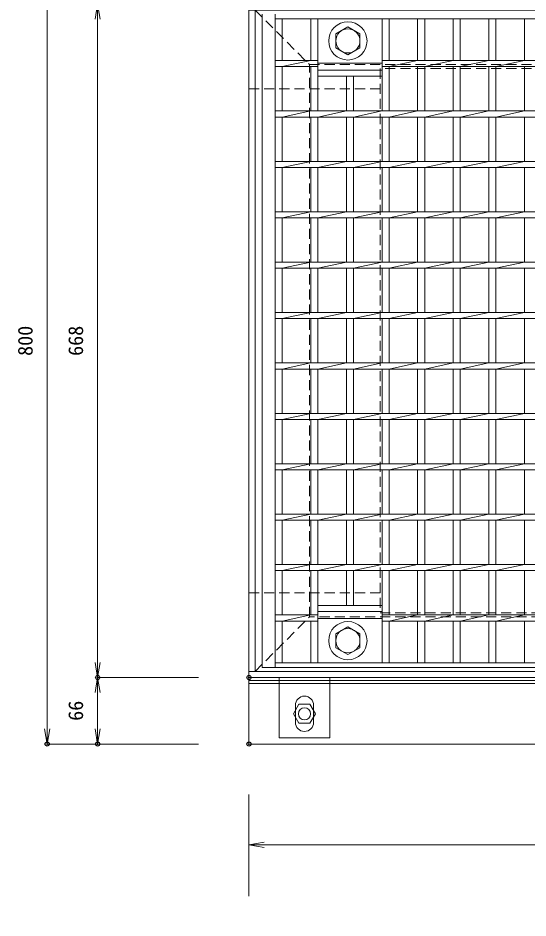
# Model space of a CAD drawing. Units: millimetres, scale not verified. Extents: x -4244 to -354, y 629 to 3469.
# Drawn here: x -2785 to -2280, y 2129 to 3021 of the extents above; entities that cross this region are included whole.
import ezdxf
from ezdxf.enums import TextEntityAlignment as Align

# ---------------------------------------------------------------- set-up
doc = ezdxf.new("R2010")
doc.units = ezdxf.units.MM
doc.header["$LTSCALE"] = 20
doc.header["$PDMODE"] = 32
doc.header["$PDSIZE"] = 4
doc.linetypes.add('USER1', pattern=[0.75, 0.5, -0.25])
for name, color, linetype, lineweight in [('0-3_KIJUN', 7, 'Continuous', 18), ('0-5_SUNPO', 3, 'Continuous', 18), ('0-6_UKEWAKU', 4, 'Continuous', 18), ('0-7_GRE', 5, 'Continuous', 18), ('0-9__0-0_0', 7, 'Continuous', 18)]:
    doc.layers.add(name, color=color, linetype=linetype, lineweight=lineweight)
doc.layers.add('0-A__0-2_DEFPOINTS', color=7, linetype='Continuous')
doc.styles.add('ＭＳ ゴシック', font='')
doc.styles.get('ＭＳ ゴシック').set_extended_font_data('MS Gothic')

# ---------------------------------------------------------------- blocks, each defined once
blk = doc.blocks.new('_OPEN')
at = {"layer": '0-9__0-0_0'}
blk.add_line((0, 0), (-1, 0), dxfattribs=at)
blk.add_lwpolyline([(-1, 0.167), (0, 0), (-1, -0.167)], dxfattribs=at)
blk = doc.blocks.new('_D12')
at = {"layer": '0-5_SUNPO'}
for p, q in [((1687.95, 1813.88), (1687.95, 1864.88)), ((1702.95, 1864.88), (2472.95, 1864.88)), ((2487.95, 1813.88), (2487.95, 1864.88))]:
    blk.add_line(p, q, dxfattribs=at)
at = {"layer": '0-A__0-2_DEFPOINTS'}
for p in [(2487.95, 1864.88), (1687.95, 1763.88), (2487.95, 1763.88)]:
    blk.add_point(p, dxfattribs=at)
at = {"layer": '0-5_SUNPO', "xscale": 15, "yscale": 15, "rotation": 180}
blk.add_blockref('_OPEN', (1687.95, 1864.88), dxfattribs=at)
at = {"layer": '0-5_SUNPO', "xscale": 15, "yscale": 15}
blk.add_blockref('_OPEN', (2487.95, 1864.88), dxfattribs=at)
at = {"layer": '0-5_SUNPO', "color": 7, "style": 'ＭＳ ゴシック'}
blk.add_text('800', height=14.66, dxfattribs=at).set_placement((2072.95, 1874.88), align=Align.BOTTOM_LEFT)
blk = doc.blocks.new('_D13')
at = {"layer": '0-5_SUNPO'}
for p, q in [((1687.95, 1914.88), (1687.95, 1864.88)), ((2487.95, 1914.88), (2487.95, 1864.88)), ((1702.95, 1864.88), (2472.95, 1864.88))]:
    blk.add_line(p, q, dxfattribs=at)
at = {"layer": '0-A__0-2_DEFPOINTS'}
for p in [(1687.95, 1964.88), (2487.95, 1964.88), (2487.95, 1864.88)]:
    blk.add_point(p, dxfattribs=at)
at = {"layer": '0-5_SUNPO', "xscale": 15, "yscale": 15, "rotation": 180}
blk.add_blockref('_OPEN', (1687.95, 1864.88), dxfattribs=at)
at = {"layer": '0-5_SUNPO', "xscale": 15, "yscale": 15}
blk.add_blockref('_OPEN', (2487.95, 1864.88), dxfattribs=at)
at = {"layer": '0-5_SUNPO', "color": 7, "style": 'ＭＳ ゴシック'}
blk.add_text('800', height=14.66, dxfattribs=at).set_placement((2072.95, 1874.88), align=Align.BOTTOM_LEFT)
blk = doc.blocks.new('_D15')
at = {"layer": '0-5_SUNPO'}
for p, q in [((1637.95, 2698.88), (1537.95, 2698.88)), ((1537.95, 2683.88), (1537.95, 2045.88)), ((1637.95, 2030.88), (1537.95, 2030.88))]:
    blk.add_line(p, q, dxfattribs=at)
at = {"layer": '0-A__0-2_DEFPOINTS'}
for p in [(1687.95, 2698.88), (1537.95, 2030.88), (1687.95, 2030.88)]:
    blk.add_point(p, dxfattribs=at)
at = {"layer": '0-5_SUNPO', "xscale": 15, "yscale": 15}
for p, rotation in [((1537.95, 2698.88), 90), ((1537.95, 2030.88), 270)]:
    blk.add_blockref('_OPEN', p, dxfattribs=dict(at, rotation=rotation))
at = {"layer": '0-5_SUNPO', "color": 7, "style": 'ＭＳ ゴシック'}
blk.add_text('668', height=14.66, rotation=90, dxfattribs=at).set_placement((1527.95, 2349.88), align=Align.BOTTOM_LEFT)
blk = doc.blocks.new('_D16')
at = {"layer": '0-5_SUNPO'}
for p, q in [((1637.95, 2030.88), (1537.95, 2030.88)), ((1537.95, 2015.88), (1537.95, 1979.88)), ((1637.95, 1964.88), (1537.95, 1964.88))]:
    blk.add_line(p, q, dxfattribs=at)
at = {"layer": '0-A__0-2_DEFPOINTS'}
for p in [(1687.95, 2030.88), (1537.95, 1964.88), (1687.95, 1964.88)]:
    blk.add_point(p, dxfattribs=at)
at = {"layer": '0-5_SUNPO', "xscale": 15, "yscale": 15}
for p, rotation in [((1537.95, 2030.88), 90), ((1537.95, 1964.88), 270)]:
    blk.add_blockref('_OPEN', p, dxfattribs=dict(at, rotation=rotation))
at = {"layer": '0-5_SUNPO', "color": 7, "style": 'ＭＳ ゴシック'}
blk.add_text('66', height=14.66, rotation=90, dxfattribs=at).set_placement((1527.95, 1987.88), align=Align.BOTTOM_LEFT)
blk = doc.blocks.new('_D17')
at = {"layer": '0-5_SUNPO'}
for p, q in [((1637.95, 2764.88), (1487.95, 2764.88)), ((1487.95, 2749.88), (1487.95, 1979.88)), ((1637.95, 1964.88), (1487.95, 1964.88))]:
    blk.add_line(p, q, dxfattribs=at)
at = {"layer": '0-A__0-2_DEFPOINTS'}
for p in [(1687.95, 2764.88), (1487.95, 1964.88), (1687.95, 1964.88)]:
    blk.add_point(p, dxfattribs=at)
at = {"layer": '0-5_SUNPO', "xscale": 15, "yscale": 15}
for p, rotation in [((1487.95, 2764.88), 90), ((1487.95, 1964.88), 270)]:
    blk.add_blockref('_OPEN', p, dxfattribs=dict(at, rotation=rotation))
at = {"layer": '0-5_SUNPO', "color": 7, "style": 'ＭＳ ゴシック'}
blk.add_text('800', height=14.66, rotation=90, dxfattribs=at).set_placement((1477.95, 2349.88), align=Align.BOTTOM_LEFT)
blk = doc.blocks.new('A$C30E0258A')
at = {"layer": '0-7_GRE'}
for p, q in [((0, 0), (0, 648)), ((13, 0), (13, 648)), ((13, 643.5), (761, 643.5)), ((20, 602), (20, 643.5)), ((48.29, 602), (48.29, 643.5)), ((55.29, 602), (55.29, 643.5)), ((55.29, 643.5), (55.29, 592.5)), ((118.86, 602), (118.86, 643.5)), ((118.86, 592.5), (118.86, 643.5)), ((125.86, 602), (125.86, 643.5)), ((154.14, 602), (154.14, 643.5)), ((161.14, 602), (161.14, 643.5)), ((189.43, 602), (189.43, 643.5)), ((196.43, 602), (196.43, 643.5)), ((224.71, 602), (224.71, 643.5)), ((231.71, 602), (231.71, 643.5)), ((260, 602), (260, 643.5)), ((13, 602), (55.29, 602)), ((20, 596), (48.29, 602)), ((55.29, 596), (55.29, 602)), ((55.29, 599.5), (118.86, 599.5)), ((118.86, 602), (655.14, 602)), ((118.86, 596), (118.86, 602)), ((125.86, 596), (154.14, 602)), ((161.14, 596), (189.43, 602)), ((196.43, 596), (224.71, 602)), ((231.71, 596), (260, 602)), ((13, 596), (55.29, 596)), ((20, 552), (20, 596)), ((48.29, 552), (48.29, 596)), ((55.29, 552), (55.29, 596)), ((55.29, 592.5), (118.86, 592.5)), ((55.29, 586.5), (55.29, 592.5)), ((55.29, 592.5), (118.86, 592.5)), ((118.86, 596), (655.14, 596)), ((118.86, 552), (118.86, 596)), ((118.86, 586.5), (118.86, 592.5)), ((125.86, 552), (125.86, 596)), ((154.14, 552), (154.14, 596)), ((161.14, 552), (161.14, 596)), ((189.43, 552), (189.43, 596)), ((196.43, 552), (196.43, 596)), ((224.71, 552), (224.71, 596)), ((231.71, 552), (231.71, 596)), ((260, 552), (260, 596)), ((55.29, 586.5), (118.86, 586.5)), ((83.57, 552), (83.57, 586.5)), ((90.57, 552), (90.57, 586.5)), ((13, 552), (761, 552)), ((13, 546), (761, 546)), ((20, 546), (48.29, 552)), ((20, 502), (20, 546)), ((48.29, 502), (48.29, 546)), ((55.29, 546), (83.57, 552)), ((55.29, 502), (55.29, 546)), ((83.57, 502), (83.57, 546)), ((90.57, 546), (118.86, 552)), ((90.57, 502), (90.57, 546)), ((118.86, 502), (118.86, 546)), ((125.86, 546), (154.14, 552)), ((125.86, 502), (125.86, 546)), ((154.14, 502), (154.14, 546)), ((161.14, 546), (189.43, 552)), ((161.14, 502), (161.14, 546)), ((189.43, 502), (189.43, 546)), ((196.43, 546), (224.71, 552)), ((196.43, 502), (196.43, 546)), ((224.71, 502), (224.71, 546)), ((231.71, 546), (260, 552)), ((231.71, 502), (231.71, 546)), ((260, 502), (260, 546)), ((13, 502), (761, 502)), ((20, 496), (48.29, 502)), ((55.29, 496), (83.57, 502)), ((90.57, 496), (118.86, 502)), ((125.86, 496), (154.14, 502)), ((161.14, 496), (189.43, 502)), ((196.43, 496), (224.71, 502)), ((231.71, 496), (260, 502)), ((13, 496), (761, 496)), ((20, 452), (20, 496)), ((48.29, 452), (48.29, 496)), ((55.29, 452), (55.29, 496)), ((83.57, 452), (83.57, 496)), ((90.57, 452), (90.57, 496)), ((118.86, 452), (118.86, 496)), ((125.86, 452), (125.86, 496)), ((154.14, 452), (154.14, 496)), ((161.14, 452), (161.14, 496)), ((189.43, 452), (189.43, 496)), ((196.43, 452), (196.43, 496)), ((224.71, 452), (224.71, 496)), ((231.71, 452), (231.71, 496)), ((260, 452), (260, 496)), ((13, 452), (761, 452)), ((20, 446), (48.29, 452)), ((55.29, 446), (83.57, 452)), ((90.57, 446), (118.86, 452)), ((125.86, 446), (154.14, 452)), ((161.14, 446), (189.43, 452)), ((196.43, 446), (224.71, 452)), ((231.71, 446), (260, 452)), ((13, 446), (761, 446)), ((20, 402), (20, 446)), ((48.29, 402), (48.29, 446)), ((55.29, 402), (55.29, 446)), ((83.57, 402), (83.57, 446)), ((90.57, 402), (90.57, 446)), ((118.86, 402), (118.86, 446)), ((125.86, 402), (125.86, 446)), ((154.14, 402), (154.14, 446)), ((161.14, 402), (161.14, 446)), ((189.43, 402), (189.43, 446)), ((196.43, 402), (196.43, 446)), ((224.71, 402), (224.71, 446)), ((231.71, 402), (231.71, 446)), ((260, 402), (260, 446)), ((13, 402), (761, 402)), ((20, 396), (48.29, 402)), ((55.29, 396), (83.57, 402)), ((90.57, 396), (118.86, 402)), ((125.86, 396), (154.14, 402)), ((161.14, 396), (189.43, 402)), ((196.43, 396), (224.71, 402)), ((231.71, 396), (260, 402)), ((13, 396), (761, 396)), ((20, 352), (20, 396)), ((48.29, 352), (48.29, 396)), ((55.29, 352), (55.29, 396)), ((83.57, 352), (83.57, 396)), ((90.57, 352), (90.57, 396)), ((118.86, 352), (118.86, 396)), ((125.86, 352), (125.86, 396)), ((154.14, 352), (154.14, 396)), ((161.14, 352), (161.14, 396)), ((189.43, 352), (189.43, 396)), ((196.43, 352), (196.43, 396)), ((224.71, 352), (224.71, 396)), ((231.71, 352), (231.71, 396)), ((260, 352), (260, 396)), ((13, 352), (761, 352)), ((20, 346), (48.29, 352)), ((55.29, 346), (83.57, 352)), ((90.57, 346), (118.86, 352)), ((125.86, 346), (154.14, 352)), ((161.14, 346), (189.43, 352)), ((196.43, 346), (224.71, 352)), ((231.71, 346), (260, 352)), ((13, 346), (761, 346)), ((20, 302), (20, 346)), ((48.29, 302), (48.29, 346)), ((55.29, 302), (55.29, 346)), ((83.57, 302), (83.57, 346)), ((90.57, 302), (90.57, 346)), ((118.86, 302), (118.86, 346)), ((125.86, 302), (125.86, 346)), ((154.14, 302), (154.14, 346)), ((161.14, 302), (161.14, 346)), ((189.43, 302), (189.43, 346)), ((196.43, 302), (196.43, 346)), ((224.71, 302), (224.71, 346)), ((231.71, 302), (231.71, 346)), ((260, 302), (260, 346)), ((13, 302), (761, 302)), ((13, 296), (761, 296)), ((20, 296), (48.29, 302)), ((20, 252), (20, 296)), ((48.29, 252), (48.29, 296)), ((55.29, 296), (83.57, 302)), ((55.29, 252), (55.29, 296)), ((83.57, 252), (83.57, 296)), ((90.57, 296), (118.86, 302)), ((90.57, 252), (90.57, 296)), ((118.86, 252), (118.86, 296)), ((125.86, 296), (154.14, 302)), ((125.86, 252), (125.86, 296)), ((154.14, 252), (154.14, 296)), ((161.14, 296), (189.43, 302)), ((161.14, 252), (161.14, 296)), ((189.43, 252), (189.43, 296)), ((196.43, 296), (224.71, 302)), ((196.43, 252), (196.43, 296)), ((224.71, 252), (224.71, 296)), ((231.71, 296), (260, 302)), ((231.71, 252), (231.71, 296)), ((260, 252), (260, 296)), ((13, 252), (761, 252)), ((20, 246), (48.29, 252)), ((55.29, 246), (83.57, 252)), ((90.57, 246), (118.86, 252)), ((125.86, 246), (154.14, 252)), ((161.14, 246), (189.43, 252)), ((196.43, 246), (224.71, 252)), ((231.71, 246), (260, 252)), ((13, 246), (761, 246)), ((20, 202), (20, 246)), ((48.29, 202), (48.29, 246)), ((55.29, 202), (55.29, 246)), ((83.57, 202), (83.57, 246)), ((90.57, 202), (90.57, 246)), ((118.86, 202), (118.86, 246)), ((125.86, 202), (125.86, 246)), ((154.14, 202), (154.14, 246)), ((161.14, 202), (161.14, 246)), ((189.43, 202), (189.43, 246)), ((196.43, 202), (196.43, 246)), ((224.71, 202), (224.71, 246)), ((231.71, 202), (231.71, 246)), ((260, 202), (260, 246)), ((13, 202), (761, 202)), ((20, 196), (48.29, 202)), ((55.29, 196), (83.57, 202)), ((90.57, 196), (118.86, 202)), ((125.86, 196), (154.14, 202)), ((161.14, 196), (189.43, 202)), ((196.43, 196), (224.71, 202)), ((231.71, 196), (260, 202)), ((13, 196), (761, 196)), ((20, 152), (20, 196)), ((48.29, 152), (48.29, 196)), ((55.29, 152), (55.29, 196)), ((83.57, 152), (83.57, 196)), ((90.57, 152), (90.57, 196)), ((118.86, 152), (118.86, 196)), ((125.86, 152), (125.86, 196)), ((154.14, 152), (154.14, 196)), ((161.14, 152), (161.14, 196)), ((189.43, 152), (189.43, 196)), ((196.43, 152), (196.43, 196)), ((224.71, 152), (224.71, 196)), ((231.71, 152), (231.71, 196)), ((260, 152), (260, 196)), ((13, 152), (761, 152)), ((20, 146), (48.29, 152)), ((55.29, 146), (83.57, 152)), ((90.57, 146), (118.86, 152)), ((125.86, 146), (154.14, 152)), ((161.14, 146), (189.43, 152)), ((196.43, 146), (224.71, 152)), ((231.71, 146), (260, 152)), ((13, 146), (761, 146)), ((20, 102), (20, 146)), ((48.29, 102), (48.29, 146)), ((55.29, 102), (55.29, 146)), ((83.57, 102), (83.57, 146)), ((90.57, 102), (90.57, 146)), ((118.86, 102), (118.86, 146)), ((125.86, 102), (125.86, 146)), ((154.14, 102), (154.14, 146)), ((161.14, 102), (161.14, 146)), ((189.43, 102), (189.43, 146)), ((196.43, 102), (196.43, 146)), ((224.71, 102), (224.71, 146)), ((231.71, 102), (231.71, 146)), ((260, 102), (260, 146)), ((13, 102), (761, 102)), ((20, 96), (48.29, 102)), ((55.29, 96), (83.57, 102)), ((90.57, 96), (118.86, 102)), ((125.86, 96), (154.14, 102)), ((161.14, 96), (189.43, 102)), ((196.43, 96), (224.71, 102)), ((231.71, 96), (260, 102)), ((13, 96), (761, 96)), ((20, 52), (20, 96)), ((48.29, 52), (48.29, 96)), ((55.29, 52), (55.29, 96)), ((83.57, 61.5), (83.57, 96)), ((90.57, 61.5), (90.57, 96)), ((118.86, 52), (118.86, 96)), ((125.86, 52), (125.86, 96)), ((154.14, 52), (154.14, 96)), ((161.14, 52), (161.14, 96)), ((189.43, 52), (189.43, 96)), ((196.43, 52), (196.43, 96)), ((224.71, 52), (224.71, 96)), ((231.71, 52), (231.71, 96)), ((260, 52), (260, 96)), ((55.29, 61.5), (118.86, 61.5)), ((55.29, 55.5), (55.29, 61.5)), ((55.29, 55.5), (118.86, 55.5)), ((55.29, 55.5), (118.86, 55.5)), ((55.29, 4.5), (55.29, 55.5)), ((118.86, 55.5), (118.86, 61.5)), ((118.86, 55.5), (118.86, 4.5)), ((13, 52), (55.29, 52)), ((13, 46), (55.29, 46)), ((20, 46), (48.29, 52)), ((20, 4.5), (20, 46)), ((48.29, 4.5), (48.29, 46)), ((55.29, 46), (55.29, 52)), ((55.29, 48.5), (118.86, 48.5)), ((55.29, 4.5), (55.29, 46)), ((118.86, 52), (655.14, 52)), ((118.86, 46), (118.86, 52)), ((118.86, 46), (655.14, 46)), ((118.86, 4.5), (118.86, 46)), ((125.86, 46), (154.14, 52)), ((125.86, 4.5), (125.86, 46)), ((154.14, 4.5), (154.14, 46)), ((161.14, 46), (189.43, 52)), ((161.14, 4.5), (161.14, 46)), ((189.43, 4.5), (189.43, 46)), ((196.43, 46), (224.71, 52)), ((196.43, 4.5), (196.43, 46)), ((224.71, 4.5), (224.71, 46)), ((231.71, 46), (260, 52)), ((231.71, 4.5), (231.71, 46)), ((260, 4.5), (260, 46)), ((0, 0), (774, 0)), ((13, 4.5), (761, 4.5))]:
    blk.add_line(p, q, dxfattribs=at)
for points in [[(85, 635.36), (73, 628.43), (73, 614.57), (85, 607.64), (97, 614.57), (97, 628.43)], [(85, 12.64), (73, 19.57), (73, 33.43), (85, 40.36), (97, 33.43), (97, 19.57)]]:
    blk.add_lwpolyline(points, close=True, dxfattribs=at)
for centre, radius in [((85, 621.5), 19), ((85, 621.5), 12), ((85, 26.5), 19), ((85, 26.5), 12)]:
    blk.add_circle(centre, radius, dxfattribs=at)
blk = doc.blocks.new('A$C50B86A5E')
at = {"layer": '0-6_UKEWAKU'}
for p, q in [((30, 728), (30, 668)), ((30, 728), (80, 728)), ((80, 728), (80, 668)), ((770, 728), (770, 668)), ((46, 695.5), (46, 712.5)), ((64, 695.5), (64, 712.5)), ((736, 695.5), (736, 712.5)), ((754, 695.5), (754, 712.5)), ((30, 674), (80, 674)), ((770, 674), (720, 674)), ((0, 668), (0, 0)), ((0, 662), (800, 662)), ((6, 6), (6, 662)), ((794, 662), (794, 6)), ((800, 6), (0, 6)), ((30, -60), (30, 0)), ((80, -60), (80, 0)), ((720, -60), (720, 0)), ((770, -60), (770, 0)), ((30, -6), (80, -6)), ((770, -6), (720, -6)), ((46, -44.5), (46, -27.5)), ((64, -44.5), (64, -27.5)), ((736, -44.5), (736, -27.5)), ((754, -44.5), (754, -27.5)), ((30, -60), (80, -60)), ((770, -60), (720, -60))]:
    blk.add_line(p, q, dxfattribs=at)
at = {"layer": '0-6_UKEWAKU', "linetype": 'USER1'}
for p, q in [((6, 662), (60, 608)), ((740, 608), (794, 662)), ((60, 608), (740, 608)), ((60, 60), (60, 608)), ((740, 608), (740, 60)), ((6, 6), (60, 60)), ((740, 60), (60, 60)), ((740, 60), (794, 6))]:
    blk.add_line(p, q, dxfattribs=at)
at = {"layer": '0-6_UKEWAKU'}
for points in [[(770, 728), (720, 728), (720, 668)], [(0, 668), (800, 668), (800, 0), (0, 0)]]:
    blk.add_lwpolyline(points, dxfattribs=at)
for centre, start, end in [((55, 712.5), 0, 180), ((745, 712.5), 0, 180), ((55, 695.5), 180, 0), ((745, 695.5), 180, 0), ((55, -27.5), 0, 180), ((745, -27.5), 0, 180), ((55, -44.5), 180, 0), ((745, -44.5), 180, 0)]:
    blk.add_arc(centre, 9, start, end, dxfattribs=at)

msp = doc.modelspace()

# ---------------------------------------------------------------- linework, layer by layer
at = {"layer": '0-3_KIJUN', "linetype": 'USER1'}
for p, q in [((-2556.02, 2951.19), (-2426.02, 2951.19)), ((-2426.02, 2451.19), (-2556.02, 2451.19))]:
    msp.add_line(p, q, dxfattribs=at)
at = {"layer": '0-3_KIJUN'}
for points in [[(-2556.02, 2301.19), (-1756.02, 2301.19), (-1756.02, 3101.19), (-2556.02, 3101.19)], [(-1756.02, 2361.19), (-2556.02, 2361.19), (-2556.02, 2364.19), (-1756.02, 2364.19)]]:
    msp.add_lwpolyline(points, close=True, dxfattribs=at)
at = {"layer": '0-3_KIJUN', "linetype": 'USER1'}
msp.add_lwpolyline([(-1886.02, 2971.19), (-2426.02, 2971.19), (-2426.02, 2431.19), (-1886.02, 2431.19)], close=True, dxfattribs=at)
at = {"layer": '0-3_KIJUN'}
msp.add_circle((-2501.02, 2331.19), 6, dxfattribs=at)
at = {"layer": '0-7_GRE'}
msp.add_lwpolyline([(-2506.5, 2340.67), (-2511.97, 2331.19), (-2506.5, 2321.71), (-2495.55, 2321.71), (-2490.07, 2331.19), (-2495.55, 2340.67)], close=True, dxfattribs=at)

# ---------------------------------------------------------------- block references
at = {"layer": '0-5_SUNPO'}
for name in ['_D17', '_D15', '_D16', '_D13', '_D12']:
    msp.add_blockref(name, (-4243.98, 336.31), dxfattribs=at)
at = {"layer": '0-6_UKEWAKU'}
msp.add_blockref('A$C50B86A5E', (-2556.02, 2367.19), dxfattribs=at)
at = {"layer": '0-7_GRE'}
msp.add_blockref('A$C30E0258A', (-2543.02, 2377.19), dxfattribs=at)

doc.saveas('drawing.dxf')
